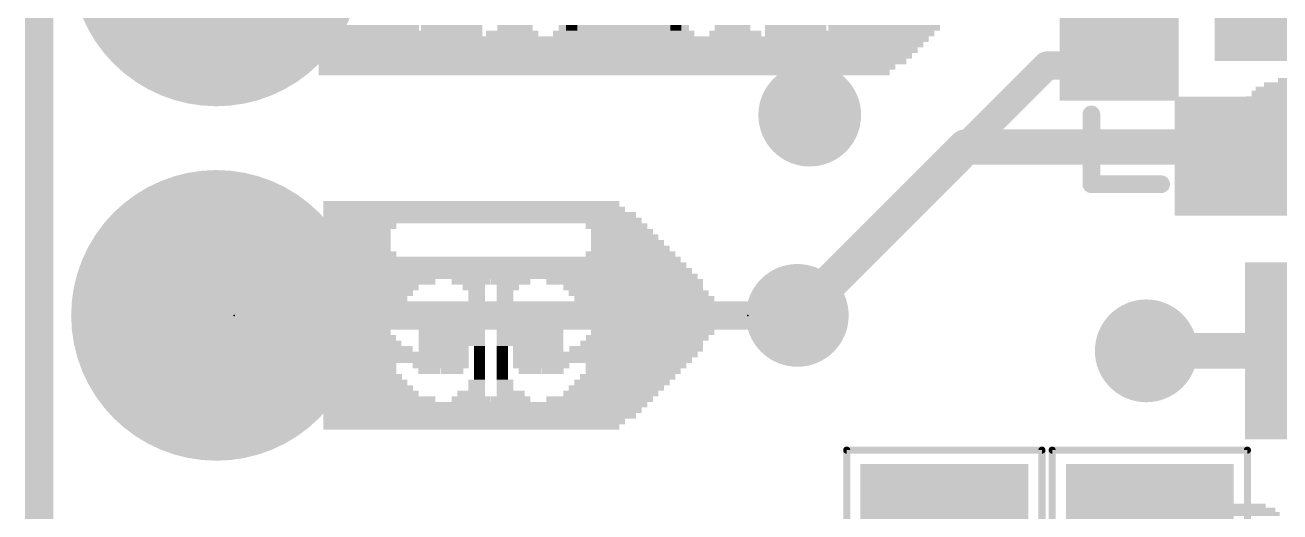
# Model space of a CAD drawing. Extents: x -34.3 to 52.3, y -19.6 to 20.4.
# Drawn here: x -0.1 to 8.9, y 6.21 to 9.7 of the extents above; entities that cross this region are included whole.
import ezdxf

# ---------------------------------------------------------------- set-up
doc = ezdxf.new("R2010")
doc.units = 0
for name, color, linetype in [('1', 12, 'CONTINUOUS'), ('16', 132, 'CONTINUOUS'), ('17', 110, 'CONTINUOUS'), ('18', 110, 'CONTINUOUS'), ('20', 31, 'CONTINUOUS'), ('21', 253, 'CONTINUOUS'), ('22', 253, 'CONTINUOUS'), ('23', 53, 'CONTINUOUS'), ('24', 53, 'CONTINUOUS'), ('29', 253, 'CONTINUOUS'), ('39', 12, 'CONTINUOUS'), ('51', 253, 'CONTINUOUS')]:
    doc.layers.add(name, color=color, linetype=linetype)

# ---------------------------------------------------------------- blocks, each defined once
blk = doc.blocks.new('RECT')
blk.add_solid([(-0.5, -0.5), (0.5, -0.5), (-0.5, 0.5), (0.5, 0.5)])
blk = doc.blocks.new('ROUNDP')
at = {"const_width": 0.5}
blk.add_lwpolyline([(0, -0.25, 1), (0, 0.25, 1), (0, -0.25)], format="xyb", dxfattribs=at)
blk = doc.blocks.new('ROUNDV')
at = {"const_width": 0.5}
blk.add_lwpolyline([(0, -0.25, 1), (0, 0.25, 1), (0, -0.25)], format="xyb", dxfattribs=at)

msp = doc.modelspace()

# ---------------------------------------------------------------- linework, layer by layer
at = {"layer": '1'}
for points, const_width in [([(0, 0), (0, 20.32)], 0.2032), ([(7.2256, 9.41), (5.4356, 7.62)], 0.2032), ([(7.744, 9.41), (7.2256, 9.41)], 0.2032), ([(5.4356, 7.62), (1.27, 7.62)], 0.2032), ([(7.9375, 7.366), (9.652, 7.366)], 0.254)]:
    msp.add_lwpolyline(points, dxfattribs=dict(at, const_width=const_width))
for points, const_width in [([(7.2256, 9.4608, 1), (7.2256, 9.3592)], 0.1016), ([(7.2615, 9.3741, 1), (7.1897, 9.4459)], 0.1016), ([(7.744, 9.3592, 1), (7.744, 9.4608)], 0.1016), ([(1.27, 7.6708, 1), (1.27, 7.5692)], 0.1016), ([(5.3997, 7.6559, 1), (5.4715, 7.5841)], 0.1016), ([(5.4356, 7.5692, 1), (5.4356, 7.6708)], 0.1016), ([(7.9375, 7.4295, 1), (7.9375, 7.3025)], 0.127)]:
    msp.add_lwpolyline(points, format="xyb", dxfattribs=dict(at, const_width=const_width))
at = {"layer": '16'}
for points, const_width in [([(0, 0), (0, 20.32)], 0.2032), ([(6.6421, 8.8265), (5.4356, 7.62)], 0.254), ([(9.775, 8.8265), (6.6421, 8.8265)], 0.254), ([(8.9622, 7.366), (7.9375, 7.366)], 0.254)]:
    msp.add_lwpolyline(points, dxfattribs=dict(at, const_width=const_width))
at = {"layer": '16', "const_width": 0.127}
for points in [[(6.6421, 8.89, 1), (6.6421, 8.763)], [(6.687, 8.7816, 1), (6.5972, 8.8714)], [(5.3907, 7.6649, 1), (5.4805, 7.5751)], [(7.9375, 7.4295, 1), (7.9375, 7.3025)]]:
    msp.add_lwpolyline(points, format="xyb", dxfattribs=at)
at = {"layer": '20', "const_width": 0.2032}
msp.add_lwpolyline([(0, 19.05), (0, 1.27)], dxfattribs=at)
at = {"layer": '21', "const_width": 0.127}
for points in [[(7.544, 8.56), (7.544, 9.06)], [(8.044, 8.56), (7.544, 8.56)]]:
    msp.add_lwpolyline(points, dxfattribs=at)
at = {"layer": '21', "const_width": 0.0635}
for points in [[(7.5758, 9.06, 1), (7.5123, 9.06)], [(7.544, 8.5918, 1), (7.544, 8.5282)], [(7.5123, 8.56, 1), (7.5758, 8.56)], [(8.044, 8.5282, 1), (8.044, 8.5918)]]:
    msp.add_lwpolyline(points, format="xyb", dxfattribs=at)
at = {"layer": '23'}
msp.add_point((1.397, 7.62), dxfattribs=at)
at = {"layer": '24'}
msp.add_point((5.08, 7.62), dxfattribs=at)
at = {"layer": '39', "const_width": 0.0508}
for points in [[(5.7897, 3.4546), (5.7897, 6.6546)], [(5.7897, 6.6546), (7.1897, 6.6546)], [(7.1897, 6.6546), (7.1897, 3.4546)], [(7.2629, 3.4546), (7.2629, 6.6546)], [(7.2629, 6.6546), (8.6629, 6.6546)], [(8.6629, 6.6546), (8.6629, 3.4546)]]:
    msp.add_lwpolyline(points, dxfattribs=at)
at = {"layer": '39', "const_width": 0.0254}
for points in [[(5.8024, 6.6546, 1), (5.777, 6.6546)], [(5.7897, 6.6673, 1), (5.7897, 6.6419)], [(7.2024, 6.6546, 1), (7.177, 6.6546)], [(7.1897, 6.6419, 1), (7.1897, 6.6673)], [(7.2756, 6.6546, 1), (7.2502, 6.6546)], [(7.2629, 6.6673, 1), (7.2629, 6.6419)], [(8.6756, 6.6546, 1), (8.6502, 6.6546)], [(8.6629, 6.6419, 1), (8.6629, 6.6673)]]:
    msp.add_lwpolyline(points, format="xyb", dxfattribs=at)

# ---------------------------------------------------------------- block references
at = {"layer": '1', "rotation": 270}
for p, xscale, yscale in [((9.144, 10.16), 1.23, 1.23), ((8.394, 8.76), 0.65, 0.3), ((8.894, 8.76), 0.65, 0.3)]:
    msp.add_blockref('RECT', p, dxfattribs=dict(at, xscale=xscale, yscale=yscale))
at = {"layer": '1', "xscale": 0.65, "yscale": 0.3}
msp.add_blockref('RECT', (7.744, 9.41), dxfattribs=at)
at = {"layer": '1', "xscale": 1.1, "rotation": 90}
for p in [(6.4897, 5.9046), (7.9629, 5.9046)]:
    msp.add_blockref('RECT', p, dxfattribs=at)
at = {"layer": '16', "xscale": 0.635, "yscale": 1.27}
msp.add_blockref('RECT', (8.9622, 7.366), dxfattribs=at)
at = {"layer": '17', "xscale": 1.8796, "yscale": 1.8796}
for p in [(1.27, 10.16), (1.27, 10.16), (1.27, 7.62), (1.27, 7.62)]:
    msp.add_blockref('ROUNDP', p, dxfattribs=at)
at = {"layer": '18', "xscale": 0.7366, "yscale": 0.7366}
for p in [(5.5245, 9.0551), (5.5245, 9.0551), (5.4356, 7.62), (5.4356, 7.62), (7.9375, 7.366), (7.9375, 7.366)]:
    msp.add_blockref('ROUNDV', p, dxfattribs=at)
at = {"layer": '21', "yscale": 0.04}
for p, xscale in [((2.364, 9.68), 0.72), ((2.404, 9.64), 0.8), ((3.364, 9.64), 0.32), ((3.384, 9.68), 0.2), ((3.984, 9.64), 0.6), ((4.004, 9.68), 0.56), ((4.544, 9.64), 0.2), ((4.564, 9.68), 0.08), ((4.904, 9.64), 0.2), ((4.924, 9.68), 0.16), ((5.424, 9.68), 0.44), ((5.444, 9.64), 0.48), ((6.124, 9.64), 0.56), ((6.164, 9.68), 0.56), ((4.184, 9.6), 4.36), ((4.164, 9.56), 4.32), ((4.144, 9.52), 4.28), ((4.124, 9.48), 4.24), ((4.104, 9.44), 4.2), ((4.064, 9.4), 4.12), ((4.044, 9.36), 4.08), ((3.077, 8.42), 2.08), ((3.097, 8.38), 2.12), ((3.137, 8.34), 2.2), ((3.157, 8.3), 2.24), ((2.257, 8.26), 0.44), ((4.117, 8.26), 0.4), ((2.237, 8.22), 0.4), ((2.237, 8.18), 0.4), ((4.157, 8.22), 0.4), ((4.177, 8.18), 0.44), ((2.237, 8.14), 0.4), ((2.237, 8.1), 0.4), ((4.197, 8.14), 0.48), ((4.217, 8.1), 0.52), ((2.257, 8.06), 0.44), ((3.297, 8.02), 2.52), ((4.217, 8.06), 0.6), ((3.317, 7.98), 2.56), ((3.337, 7.94), 2.6), ((3.357, 7.9), 2.64), ((2.337, 7.86), 0.6), ((2.317, 7.82), 0.56), ((3.097, 7.86), 0.28), ((3.117, 7.82), 0.16), ((4.177, 7.86), 1.08), ((4.237, 7.82), 0.96), ((2.297, 7.78), 0.52), ((2.277, 7.74), 0.48), ((3.137, 7.78), 0.12), ((3.137, 7.74), 0.12), ((4.277, 7.78), 0.96), ((4.317, 7.74), 0.96), ((2.277, 7.7), 0.48), ((2.277, 7.66), 0.48), ((2.797, 7.66), 0.16), ((3.097, 7.66), 0.2), ((3.117, 7.7), 0.16), ((3.517, 7.66), 0.16), ((4.337, 7.7), 0.92), ((4.357, 7.66), 0.88), ((2.277, 7.62), 0.48), ((2.277, 7.58), 0.48), ((2.277, 7.54), 0.48), ((2.957, 7.62), 0.48), ((2.957, 7.58), 0.48), ((3.017, 7.54), 0.36), ((3.537, 7.62), 0.28), ((3.557, 7.58), 0.32), ((3.557, 7.54), 0.32), ((4.357, 7.62), 0.88), ((4.377, 7.58), 0.84), ((4.377, 7.54), 0.84), ((2.277, 7.5), 0.48), ((2.297, 7.46), 0.52), ((3.097, 7.5), 0.2), ((3.117, 7.46), 0.16), ((3.577, 7.5), 0.36), ((3.577, 7.46), 0.36), ((4.377, 7.5), 0.84), ((4.357, 7.46), 0.8), ((2.317, 7.42), 0.56), ((2.357, 7.38), 0.64), ((3.137, 7.42), 0.12), ((3.157, 7.38), 0.08), ((3.577, 7.42), 0.36), ((3.577, 7.38), 0.36), ((4.337, 7.42), 0.76), ((4.337, 7.38), 0.76), ((2.437, 7.34), 0.8), ((2.477, 7.3), 0.88), ((3.157, 7.34), 0.08), ((3.157, 7.3), 0.08), ((3.557, 7.34), 0.32), ((3.557, 7.3), 0.32), ((4.317, 7.34), 0.72), ((4.297, 7.3), 0.68), ((2.277, 7.26), 0.48), ((2.257, 7.22), 0.44), ((2.257, 7.18), 0.44), ((2.797, 7.26), 0.24), ((2.797, 7.22), 0.16), ((3.157, 7.26), 0.08), ((3.157, 7.22), 0.08), ((3.157, 7.18), 0.08), ((3.537, 7.26), 0.28), ((3.517, 7.22), 0.16), ((4.197, 7.18), 0.64), ((4.257, 7.26), 0.68), ((4.237, 7.22), 0.64), ((2.277, 7.14), 0.48), ((2.277, 7.1), 0.48), ((3.137, 7.14), 0.12), ((3.137, 7.1), 0.12), ((4.117, 7.1), 0.64), ((4.157, 7.14), 0.64), ((2.317, 7.06), 0.56), ((2.337, 7.02), 0.6), ((3.097, 7.02), 0.28), ((3.097, 7.06), 0.2), ((3.997, 7.02), 0.72), ((4.077, 7.06), 0.64), ((3.177, 6.98), 2.28), ((3.157, 6.94), 2.24), ((3.137, 6.9), 2.2), ((3.097, 6.86), 2.12), ((3.077, 6.82), 2.08)]:
    msp.add_blockref('RECT', p, dxfattribs=dict(at, xscale=xscale))
at = {"layer": '22', "rotation": 180}
for p, xscale, yscale in [((2.258, 9.68), 0.48, 0.04), ((2.278, 9.64), 0.52, 0.04), ((2.938, 9.64), 0.48, 0.04), ((2.958, 9.68), 0.44, 0.04), ((3.458, 9.68), 0.16, 0.04), ((3.478, 9.64), 0.2, 0.04), ((3.838, 9.64), 0.2, 0.04), ((3.818, 9.68), 0.08, 0.04), ((4.378, 9.68), 0.56, 0.04), ((4.398, 9.64), 0.6, 0.04), ((5.018, 9.64), 0.32, 0.04), ((4.998, 9.68), 0.2, 0.04), ((5.998, 9.64), 0.84, 0.04), ((6.058, 9.68), 0.8, 0.04), ((4.198, 9.6), 4.36, 0.04), ((4.178, 9.56), 4.32, 0.04), ((4.158, 9.52), 4.28, 0.04), ((4.138, 9.48), 4.24, 0.04), ((4.118, 9.44), 4.2, 0.04), ((4.078, 9.4), 4.12, 0.04), ((4.058, 9.36), 4.08, 0.04), ((9.023, 9.275), 0.48, 0.03), ((9.043, 9.305), 0.32, 0.03), ((8.958, 9.175), 0.61, 0.03), ((8.978, 9.21), 0.57, 0.04), ((8.993, 9.245), 0.54, 0.03), ((8.943, 9.115), 0.64, 0.03), ((8.753, 9.085), 0.26, 0.03), ((8.958, 9.145), 0.61, 0.03), ((8.738, 9.05), 0.23, 0.04), ((8.718, 9.015), 0.19, 0.03), ((8.718, 8.985), 0.19, 0.03), ((8.738, 8.955), 0.23, 0.03), ((8.738, 8.925), 0.23, 0.03), ((8.943, 8.89), 0.64, 0.04), ((8.958, 8.855), 0.61, 0.03), ((8.958, 8.825), 0.61, 0.03), ((8.978, 8.795), 0.57, 0.03), ((8.978, 8.765), 0.57, 0.03), ((8.978, 8.73), 0.57, 0.04), ((8.753, 8.635), 0.26, 0.03), ((8.958, 8.695), 0.61, 0.03), ((8.768, 8.665), 0.23, 0.03), ((8.723, 8.57), 0.26, 0.04), ((8.703, 8.535), 0.22, 0.03), ((8.738, 8.605), 0.23, 0.03), ((8.718, 8.505), 0.19, 0.03), ((8.718, 8.475), 0.13, 0.03), ((3.12, 8.42), 2.08, 0.04), ((3.14, 8.38), 2.12, 0.04), ((3.18, 8.34), 2.2, 0.04), ((3.2, 8.3), 2.24, 0.04), ((2.32, 8.26), 0.48, 0.04), ((4.18, 8.26), 0.36, 0.04), ((2.3, 8.22), 0.44, 0.04), ((2.3, 8.18), 0.44, 0.04), ((4.22, 8.22), 0.36, 0.04), ((4.24, 8.18), 0.4, 0.04), ((2.3, 8.14), 0.44, 0.04), ((2.3, 8.1), 0.44, 0.04), ((4.26, 8.14), 0.44, 0.04), ((4.28, 8.1), 0.48, 0.04), ((2.32, 8.06), 0.48, 0.04), ((3.34, 8.02), 2.52, 0.04), ((4.28, 8.06), 0.56, 0.04), ((3.36, 7.98), 2.56, 0.04), ((3.38, 7.94), 2.6, 0.04), ((3.4, 7.9), 2.64, 0.04), ((2.46, 7.86), 0.76, 0.04), ((2.4, 7.82), 0.64, 0.04), ((3.38, 7.86), 0.28, 0.04), ((3.36, 7.82), 0.16, 0.04), ((4.3, 7.86), 0.92, 0.04), ((4.32, 7.82), 0.88, 0.04), ((2.38, 7.78), 0.6, 0.04), ((2.36, 7.74), 0.56, 0.04), ((3.34, 7.78), 0.12, 0.04), ((3.34, 7.74), 0.12, 0.04), ((4.36, 7.78), 0.88, 0.04), ((4.4, 7.74), 0.88, 0.04), ((2.34, 7.7), 0.52, 0.04), ((2.32, 7.66), 0.48, 0.04), ((2.96, 7.66), 0.16, 0.04), ((3.36, 7.7), 0.16, 0.04), ((3.38, 7.66), 0.2, 0.04), ((3.68, 7.66), 0.16, 0.04), ((4.4, 7.7), 0.88, 0.04), ((4.4, 7.66), 0.88, 0.04), ((2.32, 7.62), 0.48, 0.04), ((2.3, 7.58), 0.44, 0.04), ((2.3, 7.54), 0.44, 0.04), ((2.92, 7.58), 0.32, 0.04), ((2.92, 7.54), 0.32, 0.04), ((2.94, 7.62), 0.28, 0.04), ((3.52, 7.62), 0.48, 0.04), ((3.52, 7.58), 0.48, 0.04), ((3.46, 7.54), 0.36, 0.04), ((4.4, 7.62), 0.88, 0.04), ((4.4, 7.58), 0.88, 0.04), ((4.4, 7.54), 0.88, 0.04), ((2.3, 7.5), 0.44, 0.04), ((2.3, 7.46), 0.44, 0.04), ((2.9, 7.5), 0.36, 0.04), ((2.9, 7.46), 0.36, 0.04), ((3.38, 7.5), 0.2, 0.04), ((3.36, 7.46), 0.16, 0.04), ((4.36, 7.46), 0.88, 0.04), ((4.4, 7.5), 0.88, 0.04), ((2.3, 7.42), 0.44, 0.04), ((2.3, 7.38), 0.44, 0.04), ((2.9, 7.42), 0.36, 0.04), ((2.9, 7.38), 0.36, 0.04), ((3.34, 7.42), 0.12, 0.04), ((3.32, 7.38), 0.08, 0.04), ((4.28, 7.38), 0.96, 0.04), ((4.32, 7.42), 0.88, 0.04), ((2.3, 7.34), 0.44, 0.04), ((2.3, 7.3), 0.44, 0.04), ((2.92, 7.34), 0.32, 0.04), ((2.92, 7.3), 0.32, 0.04), ((3.32, 7.34), 0.08, 0.04), ((3.32, 7.3), 0.08, 0.04), ((4.12, 7.3), 1.12, 0.04), ((4.18, 7.34), 1.08, 0.04), ((2.32, 7.26), 0.48, 0.04), ((2.32, 7.22), 0.48, 0.04), ((2.34, 7.18), 0.52, 0.04), ((2.94, 7.26), 0.28, 0.04), ((2.96, 7.22), 0.16, 0.04), ((3.32, 7.26), 0.08, 0.04), ((3.32, 7.22), 0.08, 0.04), ((3.32, 7.18), 0.08, 0.04), ((3.68, 7.26), 0.24, 0.04), ((3.68, 7.22), 0.16, 0.04), ((4.3, 7.26), 0.68, 0.04), ((4.3, 7.22), 0.6, 0.04), ((4.28, 7.18), 0.56, 0.04), ((2.36, 7.14), 0.56, 0.04), ((2.38, 7.1), 0.6, 0.04), ((3.34, 7.14), 0.12, 0.04), ((3.34, 7.1), 0.12, 0.04), ((4.24, 7.14), 0.56, 0.04), ((4.22, 7.1), 0.52, 0.04), ((2.4, 7.06), 0.64, 0.04), ((2.46, 7.02), 0.76, 0.04), ((3.38, 7.02), 0.28, 0.04), ((3.38, 7.06), 0.2, 0.04), ((4.12, 7.02), 0.56, 0.04), ((4.16, 7.06), 0.56, 0.04), ((3.22, 6.98), 2.28, 0.04), ((3.2, 6.94), 2.24, 0.04), ((3.18, 6.9), 2.2, 0.04), ((3.14, 6.86), 2.12, 0.04), ((3.12, 6.82), 2.08, 0.04), ((7.753, 6.197), 0.48, 0.03), ((7.743, 6.227), 0.38, 0.03), ((7.738, 6.257), 0.19, 0.03), ((8.543, 6.227), 0.64, 0.03), ((8.558, 6.197), 0.67, 0.03), ((8.538, 6.257), 0.51, 0.03)]:
    msp.add_blockref('RECT', p, dxfattribs=dict(at, xscale=xscale, yscale=yscale))
at = {"layer": '29'}
for name, p, xscale, yscale in [('ROUNDP', (1.27, 10.16), 2.0828, 2.0828), ('RECT', (7.744, 9.91), 0.8532, 0.5032), ('RECT', (7.744, 9.41), 0.8532, 0.5032), ('ROUNDP', (1.27, 7.62), 2.0828, 2.0828)]:
    msp.add_blockref(name, p, dxfattribs=dict(at, xscale=xscale, yscale=yscale))
for p, xscale, yscale, rotation in [((9.144, 10.16), 1.4332, 1.4332, 270), ((8.394, 8.76), 0.8532, 0.5032, 270), ((8.894, 8.76), 0.8532, 0.5032, 270), ((6.4897, 5.9046), 1.3032, 1.2032, 90), ((7.9629, 5.9046), 1.3032, 1.2032, 90)]:
    msp.add_blockref('RECT', p, dxfattribs=dict(at, xscale=xscale, yscale=yscale, rotation=rotation))
at = {"layer": '51'}
for p, xscale, yscale, rotation in [((7.844, 9.41), 0.4, 0.25, 180), ((8.394, 8.86), 0.4, 0.25, 270), ((8.894, 8.86), 0.4, 0.25, 270), ((1.27, 7.62), 0.508, 0.508, 270)]:
    msp.add_blockref('RECT', p, dxfattribs=dict(at, xscale=xscale, yscale=yscale, rotation=rotation))

doc.saveas('drawing.dxf')
